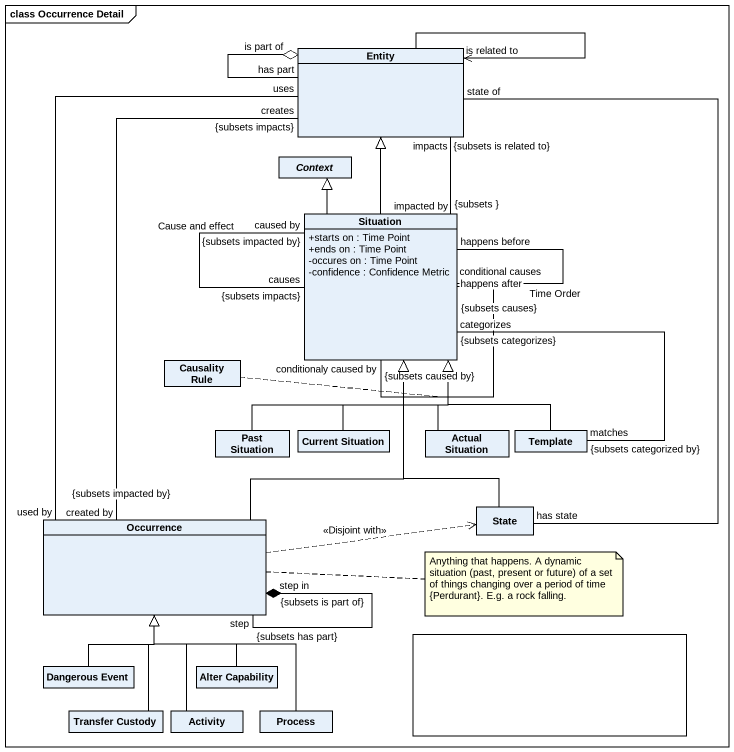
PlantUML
@startuml
mainframe class Occurrence Detail
allowmixing
hide circle
hide empty members
skinparam classAttributeIconSize 0
class "Entity" as Entity_
abstract class Context
class Situation {
  +starts on : Time Point
  +ends on : Time Point
  -occures on : Time Point
  -confidence : Confidence Metric
}
class "Causality Rule" as Causality_Rule
class "Past Situation" as Past_Situation
class "Current Situation" as Current_Situation
class "Actual Situation" as Actual_Situation
class Template
class Occurrence
class "State" as State_
rectangle " " as rectangle1
class "Dangerous Event" as Dangerous_Event
class "Alter Capability" as Alter_Capability
class "Transfer Custody" as Transfer_Custody
class Activity
class "Process" as Process_
Entity_ --> "is related to" Entity_
Entity_ "is part of" o-- "has part" Entity_
Situation "impacted by\n{subsets }" -up- "impacts\n{subsets is related to}" Entity_
Situation -up-|> Entity_
Situation -up-|> Context
Situation "conditionaly caused by\n{subsets caused by}" -- "conditional causes\n{subsets causes}" Situation
(Situation, Situation) .. Causality_Rule
Situation "happens before" -- "happens after" Situation : Time Order
Situation "causes\n{subsets impacts}" -- "caused by\n{subsets impacted by}" Situation : Cause and effect
Past_Situation -up-|> Situation
Current_Situation -up-|> Situation
Actual_Situation -up-|> Situation
Template "matches\n{subsets categorized by}" -up- "categorizes\n{subsets categorizes}" Situation
Template -up-|> Situation
Occurrence "used by" -up- "uses" Entity_
Occurrence "created by\n{subsets impacted by}" -up- "creates\n{subsets impacts}" Entity_
Occurrence -up-|> Situation
Occurrence "step in\n{subsets is part of}" *-- "step\n{subsets has part}" Occurrence
Occurrence .right.> State_ : <<Disjoint with>>
State_ "has state" -up- "state of" Entity_
State_ -up-|> Situation
Dangerous_Event -up-|> Occurrence
Alter_Capability -up-|> Occurrence
Transfer_Custody -up-|> Occurrence
Activity -up-|> Occurrence
Process_ -up-|> Occurrence
note right of Occurrence : Anything that happens. A dynamic situation (past, present or future) of a set of things changing over a period of time {Perdurant}. E.g. a rock falling.
@enduml
